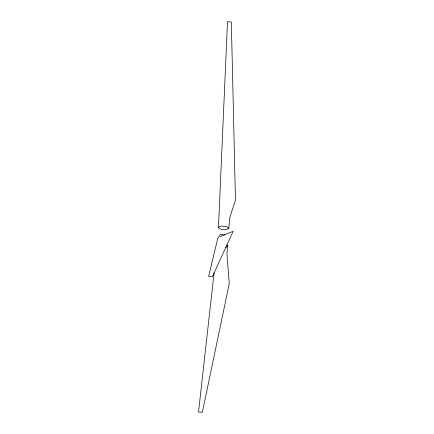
<?xml version="1.0" encoding="UTF-8"?>
<svg xmlns="http://www.w3.org/2000/svg" width="434" height="434" viewBox="0 0 434 434"><rect width="100%" height="100%" fill="white"/><g stroke="black" fill="none" stroke-linecap="round" stroke-linejoin="round"><path stroke-width="0.65" d="M218.183 227.47L218.926 217.434L227.508 21.7L231.322 21.982L235.467 199.982L229.608 218.226L228.859 228.262L226.076 229.646L220.732 229.25L218.183 227.47L220.971 226.087L226.309 226.483L228.859 228.262M226.738 244.809L227.557 245.861L226.949 254.042L229.261 283.581L202.347 412.3L198.533 412.018L214.087 272.764M225.626 247.711L227.557 245.861M220.201 236.454L233.139 231.311L212.41 276.746L208.597 276.463L217.19 240.81L217.331 238.955L220.336 234.599L225.007 234.946"/></g></svg>
